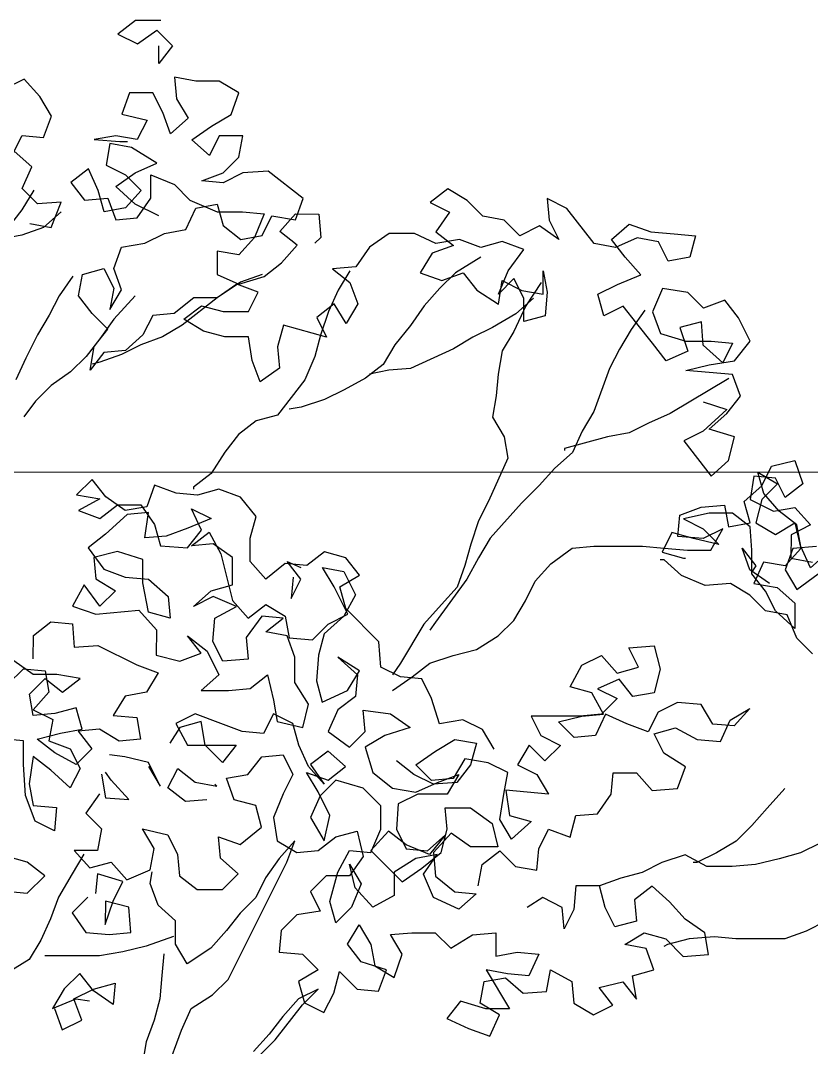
# Model space of a CAD drawing. Header units: millimetres. Extents: x 684983 to 685377, y 990360 to 990509.
# Drawn here: x 685138.639 to 685139.223, y 990431.613 to 990432.371 of the extents above; entities that cross this region are included whole.
import ezdxf

# ---------------------------------------------------------------- set-up
doc = ezdxf.new("R2010")
doc.units = ezdxf.units.MM
doc.layers.add('grid', color=8, linetype='Continuous', lineweight=9)
doc.layers.add('TEAK', color=7, linetype='Continuous')

# ---------------------------------------------------------------- blocks, each defined once
blk = doc.blocks.new('A$C25655A80')
at = {"color": 62}
for p, q in [((0.17688, 2.09548), (0.16822, 2.08876)), ((0.18937, 2.09547), (0.17688, 2.09548)), ((0.16822, 2.08876), (0.17783, 2.08394)), ((0.17783, 2.08394), (0.18744, 2.09066)), ((0.18744, 2.09066), (0.19513, 2.08296)), ((0.18839, 2.07432), (0.1884, 2.08297)), ((0.19513, 2.08296), (0.18839, 2.07432)), ((0.12205, 2.06669), (0.11244, 2.06189)), ((0.12974, 2.05803), (0.12205, 2.06669)), ((0.20665, 2.06565), (0.19608, 2.06758)), ((0.19608, 2.06758), (0.19703, 2.05701)), ((0.21818, 2.06564), (0.20665, 2.06565)), ((0.22779, 2.05986), (0.21818, 2.06564)), ((0.1355, 2.04841), (0.12974, 2.05803)), ((0.17396, 2.05991), (0.1701, 2.04934)), ((0.18549, 2.0599), (0.17396, 2.05991)), ((0.19029, 2.05028), (0.18549, 2.0599)), ((0.22394, 2.04929), (0.22779, 2.05986)), ((0.19703, 2.05701), (0.20279, 2.04739)), ((0.13164, 2.03784), (0.1355, 2.04841)), ((0.1701, 2.04934), (0.1826, 2.04644)), ((0.19413, 2.03971), (0.19029, 2.05028)), ((0.21432, 2.04353), (0.22394, 2.04929)), ((0.1826, 2.04644), (0.17778, 2.03684)), ((0.20279, 2.04739), (0.19413, 2.03971)), ((0.2047, 2.03681), (0.21432, 2.04353)), ((0.11625, 2.0292), (0.12107, 2.03881)), ((0.12107, 2.03881), (0.13164, 2.03784)), ((0.16721, 2.03877), (0.15663, 2.03686)), ((0.17778, 2.03684), (0.16721, 2.03877)), ((0.21816, 2.03872), (0.21334, 2.02911)), ((0.22969, 2.03871), (0.21816, 2.03872)), ((0.22776, 2.02814), (0.22969, 2.03871)), ((0.15663, 2.03686), (0.16913, 2.03588)), ((0.16432, 2.03493), (0.16239, 2.02435)), ((0.1749, 2.03299), (0.16432, 2.03493)), ((0.16913, 2.03588), (0.17298, 2.03588)), ((0.18739, 2.02529), (0.1749, 2.03299)), ((0.21334, 2.02911), (0.2047, 2.03681)), ((0.12586, 2.02343), (0.11722, 2.03112)), ((0.22006, 2.02046), (0.22776, 2.02814)), ((0.12104, 2.01286), (0.12586, 2.02343)), ((0.15374, 2.02244), (0.14508, 2.01572)), ((0.15853, 2.01186), (0.15374, 2.02244)), ((0.16239, 2.02435), (0.172, 2.01954)), ((0.17681, 2.02049), (0.18739, 2.02529)), ((0.16719, 2.01377), (0.17681, 2.02049)), ((0.172, 2.01954), (0.17968, 2.01184)), ((0.18449, 2.00799), (0.1845, 2.01953)), ((0.1845, 2.01953), (0.19603, 2.01471)), ((0.20949, 2.01662), (0.22006, 2.02046)), ((0.22968, 2.02045), (0.22006, 2.01565)), ((0.24218, 2.0214), (0.22968, 2.02045)), ((0.25947, 2.00792), (0.24218, 2.0214)), ((0.12873, 2.00516), (0.12104, 2.01286)), ((0.14508, 2.01572), (0.1518, 2.00706)), ((0.17679, 2.00511), (0.16719, 2.01377)), ((0.19603, 2.01471), (0.20371, 2.00701)), ((0.22006, 2.01565), (0.20949, 2.01662)), ((0.33061, 2.01266), (0.32195, 2.00594)), ((0.34022, 2.00689), (0.33061, 2.01266)), ((0.12681, 2.01189), (0.12103, 2.00228)), ((0.1518, 2.00706), (0.16334, 2.00801)), ((0.16141, 2.00128), (0.15853, 2.01186)), ((0.16334, 2.00801), (0.16717, 1.99743)), ((0.17968, 2.01184), (0.17198, 2.0032)), ((0.17775, 1.99838), (0.18449, 2.00799)), ((0.25561, 1.99735), (0.25947, 2.00792)), ((0.37963, 2.00781), (0.38058, 1.99724)), ((0.38924, 2.003), (0.37963, 2.00781)), ((0.12103, 2.00228), (0.1143, 1.99364)), ((0.14026, 2.00611), (0.12873, 2.00516)), ((0.13545, 1.99362), (0.14026, 2.00611)), ((0.17198, 2.0032), (0.16141, 2.00128)), ((0.18832, 1.99934), (0.17679, 2.00511)), ((0.20177, 1.99259), (0.20659, 2.00316)), ((0.20371, 2.00701), (0.21716, 2.00123)), ((0.20659, 2.00316), (0.21717, 2.00508)), ((0.21717, 2.00508), (0.22004, 1.9945)), ((0.32195, 2.00594), (0.33156, 2.00113)), ((0.3479, 1.99919), (0.34022, 2.00689)), ((0.40268, 1.98568), (0.38924, 2.003)), ((0.14026, 2.0013), (0.1316, 1.99362)), ((0.16717, 1.99743), (0.17775, 1.99838)), ((0.21716, 2.00123), (0.22966, 2.00122)), ((0.22966, 2.00122), (0.24023, 2.00025)), ((0.24023, 2.00025), (0.23542, 1.98872)), ((0.23926, 1.98968), (0.24408, 1.99928)), ((0.24408, 1.99928), (0.25561, 1.99735)), ((0.24792, 1.99159), (0.25561, 2.00024)), ((0.25561, 2.00024), (0.26715, 2.00022)), ((0.26715, 2.00022), (0.2681, 1.98869)), ((0.33156, 2.00113), (0.32482, 1.99152)), ((0.35847, 1.99726), (0.3479, 1.99919)), ((0.36615, 1.98956), (0.35847, 1.99726)), ((0.38058, 1.99724), (0.38538, 1.98762)), ((0.1316, 1.99362), (0.12102, 1.98978)), ((0.12487, 1.99555), (0.13545, 1.99362)), ((0.1912, 1.99068), (0.20177, 1.99259)), ((0.22004, 1.9945), (0.22869, 1.98776)), ((0.37577, 1.99436), (0.36615, 1.98956)), ((0.38538, 1.98762), (0.37577, 1.99436)), ((0.41133, 1.9876), (0.41999, 1.99528)), ((0.41999, 1.99528), (0.43056, 1.99142)), ((0.12102, 1.98978), (0.11045, 1.98787)), ((0.18158, 1.98588), (0.1912, 1.99068)), ((0.23542, 1.98872), (0.22772, 1.98007)), ((0.22869, 1.98776), (0.23926, 1.98968)), ((0.25656, 1.98485), (0.24792, 1.99159)), ((0.2681, 1.98869), (0.26521, 1.98581)), ((0.30175, 1.99058), (0.29213, 1.98386)), ((0.31425, 1.99057), (0.30175, 1.99058)), ((0.32482, 1.98575), (0.31425, 1.99057)), ((0.32482, 1.99152), (0.33347, 1.98478)), ((0.33635, 1.98766), (0.32482, 1.98575)), ((0.34692, 1.98381), (0.33635, 1.98766)), ((0.41806, 1.97894), (0.41133, 1.9876)), ((0.42383, 1.98855), (0.41325, 1.98375)), ((0.4344, 1.98661), (0.42383, 1.98855)), ((0.43056, 1.99142), (0.4421, 1.99045)), ((0.4421, 1.99045), (0.45267, 1.98948)), ((0.45267, 1.98948), (0.44978, 1.97891)), ((0.16619, 1.9734), (0.17004, 1.98397)), ((0.17004, 1.98397), (0.18158, 1.98588)), ((0.21715, 1.98201), (0.21714, 1.97047)), ((0.22772, 1.98007), (0.21715, 1.98201)), ((0.24886, 1.97621), (0.25656, 1.98485)), ((0.29213, 1.98386), (0.28539, 1.97425)), ((0.33347, 1.98478), (0.32289, 1.98095)), ((0.3575, 1.98668), (0.34692, 1.98381)), ((0.36807, 1.98283), (0.3575, 1.98668)), ((0.36037, 1.97226), (0.36807, 1.98283)), ((0.41325, 1.98375), (0.40268, 1.98568)), ((0.4392, 1.977), (0.4344, 1.98661)), ((0.32289, 1.98095), (0.31711, 1.97134)), ((0.34692, 1.979), (0.33441, 1.97132)), ((0.42574, 1.97028), (0.41806, 1.97894)), ((0.44978, 1.97891), (0.4392, 1.977)), ((0.15081, 1.97053), (0.16138, 1.97341)), ((0.16138, 1.97341), (0.16618, 1.96379)), ((0.17002, 1.96282), (0.16619, 1.9734)), ((0.24021, 1.96949), (0.24886, 1.97621)), ((0.28539, 1.97425), (0.27385, 1.9733)), ((0.27385, 1.9733), (0.2825, 1.96657)), ((0.28251, 1.97233), (0.27673, 1.96273)), ((0.35555, 1.96073), (0.36037, 1.97226)), ((0.37766, 1.96071), (0.37767, 1.97225)), ((0.37767, 1.97225), (0.37959, 1.96167)), ((0.146, 1.96957), (0.13926, 1.95997)), ((0.14887, 1.95996), (0.15081, 1.97053)), ((0.21714, 1.97047), (0.22771, 1.96565)), ((0.22771, 1.96565), (0.24021, 1.96949)), ((0.23925, 1.97045), (0.22867, 1.96661)), ((0.31711, 1.97134), (0.32768, 1.96749)), ((0.33441, 1.97132), (0.32672, 1.96364)), ((0.32768, 1.96749), (0.33826, 1.97132)), ((0.33826, 1.97132), (0.34498, 1.96266)), ((0.36325, 1.96841), (0.35555, 1.96073)), ((0.35555, 1.95592), (0.35748, 1.96746)), ((0.35748, 1.96746), (0.36709, 1.96264)), ((0.36805, 1.9588), (0.36325, 1.96841)), ((0.4142, 1.96548), (0.42574, 1.97028)), ((0.16618, 1.96379), (0.16425, 1.95322)), ((0.16425, 1.95322), (0.17002, 1.96282)), ((0.22867, 1.96661), (0.21712, 1.95893)), ((0.22674, 1.96566), (0.21712, 1.95893)), ((0.23731, 1.9618), (0.22674, 1.96566)), ((0.2325, 1.95219), (0.23731, 1.9618)), ((0.27673, 1.96273), (0.27191, 1.95216)), ((0.2825, 1.96657), (0.28634, 1.95599)), ((0.32672, 1.96364), (0.31902, 1.955)), ((0.34498, 1.96266), (0.35555, 1.95592)), ((0.36709, 1.96264), (0.37766, 1.96071)), ((0.37671, 1.96648), (0.36901, 1.95495)), ((0.37959, 1.96167), (0.37862, 1.95014)), ((0.40458, 1.96069), (0.4142, 1.96548)), ((0.43631, 1.96354), (0.43149, 1.95201)), ((0.4488, 1.96161), (0.43631, 1.96354)), ((0.45648, 1.95391), (0.4488, 1.96161)), ((0.13926, 1.95997), (0.13444, 1.95036)), ((0.15559, 1.9513), (0.14887, 1.95996)), ((0.17675, 1.95993), (0.16617, 1.94841)), ((0.20559, 1.95895), (0.19597, 1.95126)), ((0.21712, 1.95893), (0.19981, 1.94549)), ((0.21712, 1.95893), (0.20559, 1.95895)), ((0.37286, 1.95879), (0.3642, 1.95111)), ((0.36804, 1.94726), (0.36805, 1.9588)), ((0.40745, 1.95011), (0.40458, 1.96069)), ((0.46706, 1.95774), (0.45648, 1.95391)), ((0.47378, 1.94909), (0.46706, 1.95774)), ((0.20077, 1.94838), (0.20943, 1.9551)), ((0.20943, 1.9551), (0.22, 1.9522)), ((0.22, 1.9522), (0.2325, 1.95219)), ((0.2748, 1.956), (0.26614, 1.94928)), ((0.27191, 1.95216), (0.26806, 1.94062)), ((0.28056, 1.94638), (0.2748, 1.956)), ((0.28634, 1.95599), (0.28056, 1.94638)), ((0.31902, 1.955), (0.31228, 1.94539)), ((0.36901, 1.95495), (0.36323, 1.94246)), ((0.41707, 1.95491), (0.40745, 1.95011)), ((0.42379, 1.94625), (0.41707, 1.95491)), ((0.42764, 1.95297), (0.42091, 1.94337)), ((0.43149, 1.95201), (0.43532, 1.94143)), ((0.13444, 1.95036), (0.12867, 1.94075)), ((0.16328, 1.9436), (0.15559, 1.9513)), ((0.16617, 1.94841), (0.15943, 1.9388)), ((0.18539, 1.95031), (0.18058, 1.9407)), ((0.19597, 1.95126), (0.18539, 1.95031)), ((0.21038, 1.9426), (0.20077, 1.94838)), ((0.26614, 1.94928), (0.27094, 1.93966)), ((0.3642, 1.95111), (0.35266, 1.94439)), ((0.37862, 1.95014), (0.36804, 1.94726)), ((0.45552, 1.94718), (0.44494, 1.94431)), ((0.45647, 1.93564), (0.45552, 1.94718)), ((0.47954, 1.93755), (0.47378, 1.94909)), ((0.15654, 1.93496), (0.16328, 1.9436)), ((0.19981, 1.94549), (0.19019, 1.93973)), ((0.22095, 1.93971), (0.21038, 1.9426)), ((0.2498, 1.94545), (0.2469, 1.93487)), ((0.27094, 1.93966), (0.2498, 1.94545)), ((0.31228, 1.94539), (0.30458, 1.93578)), ((0.35266, 1.94439), (0.34304, 1.93959)), ((0.36323, 1.94246), (0.35745, 1.93285)), ((0.42091, 1.94337), (0.41513, 1.93376)), ((0.43147, 1.93663), (0.42379, 1.94625)), ((0.43532, 1.94143), (0.44782, 1.93757)), ((0.44494, 1.94431), (0.44877, 1.93277)), ((0.12867, 1.94075), (0.12289, 1.92922)), ((0.15943, 1.9388), (0.15269, 1.93015)), ((0.18058, 1.9407), (0.17192, 1.93302)), ((0.19019, 1.93973), (0.17961, 1.9359)), ((0.23249, 1.93969), (0.22095, 1.93971)), ((0.2344, 1.92816), (0.23249, 1.93969)), ((0.26806, 1.94062), (0.26516, 1.93005)), ((0.34304, 1.93959), (0.33342, 1.93383)), ((0.4382, 1.92797), (0.43147, 1.93663)), ((0.44782, 1.93757), (0.46031, 1.93756)), ((0.46031, 1.93756), (0.47089, 1.93659)), ((0.47089, 1.93659), (0.46607, 1.92698)), ((0.47184, 1.92794), (0.47954, 1.93755)), ((0.15461, 1.92342), (0.15654, 1.93496)), ((0.16134, 1.93207), (0.15461, 1.92342)), ((0.17192, 1.93302), (0.16134, 1.93207)), ((0.17961, 1.9359), (0.17, 1.9311)), ((0.2469, 1.93487), (0.24785, 1.9243)), ((0.30458, 1.93578), (0.29881, 1.92618)), ((0.33342, 1.93383), (0.31226, 1.92424)), ((0.35745, 1.93285), (0.35552, 1.92132)), ((0.41513, 1.93376), (0.41031, 1.92415)), ((0.44877, 1.93277), (0.4382, 1.92797)), ((0.46607, 1.92698), (0.45647, 1.93564)), ((0.12289, 1.92922), (0.11807, 1.91865)), ((0.15269, 1.93015), (0.14499, 1.92247)), ((0.15942, 1.92726), (0.15557, 1.92631)), ((0.17, 1.9311), (0.15942, 1.92726)), ((0.23824, 1.91758), (0.2344, 1.92816)), ((0.26516, 1.93005), (0.26035, 1.91852)), ((0.45934, 1.92603), (0.47184, 1.92794)), ((0.14499, 1.92247), (0.13537, 1.91575)), ((0.24785, 1.9243), (0.23824, 1.91758)), ((0.29881, 1.92618), (0.29015, 1.91945)), ((0.30169, 1.92329), (0.29207, 1.92138)), ((0.31226, 1.92424), (0.30169, 1.92329)), ((0.35552, 1.92132), (0.35455, 1.91074)), ((0.41031, 1.92415), (0.4026, 1.90301)), ((0.4478, 1.92316), (0.45934, 1.92603)), ((0.47087, 1.92121), (0.4478, 1.92316)), ((0.47471, 1.91063), (0.47087, 1.92121)), ((0.26035, 1.91852), (0.24687, 1.90123)), ((0.29015, 1.91945), (0.27957, 1.9137)), ((0.46895, 1.91929), (0.44009, 1.90201)), ((0.13537, 1.91575), (0.12768, 1.90807)), ((0.27957, 1.9137), (0.26995, 1.9089)), ((0.12768, 1.90807), (0.1219, 1.90038)), ((0.26995, 1.9089), (0.25841, 1.90506)), ((0.35455, 1.91074), (0.35261, 1.90017)), ((0.45644, 1.90777), (0.46797, 1.90391)), ((0.46797, 1.90199), (0.47471, 1.91063)), ((0.24687, 1.90123), (0.2363, 1.89836)), ((0.25841, 1.90506), (0.25264, 1.90411)), ((0.4026, 1.90301), (0.39683, 1.8934)), ((0.44009, 1.90201), (0.42952, 1.89722)), ((0.46797, 1.90391), (0.45643, 1.89335)), ((0.45931, 1.89431), (0.46797, 1.90199)), ((0.2363, 1.89836), (0.22764, 1.89163)), ((0.35261, 1.90017), (0.35837, 1.89055)), ((0.42952, 1.89722), (0.4199, 1.89242)), ((0.22764, 1.89163), (0.2209, 1.88299)), ((0.39683, 1.8934), (0.39201, 1.88283)), ((0.4199, 1.89242), (0.40932, 1.89051)), ((0.45643, 1.89335), (0.44681, 1.88855)), ((0.47181, 1.89045), (0.45931, 1.89431)), ((0.35837, 1.89055), (0.36029, 1.87998)), ((0.40932, 1.89051), (0.38817, 1.88476)), ((0.44681, 1.88855), (0.46025, 1.87123)), ((0.46891, 1.87892), (0.47181, 1.89045)), ((0.2209, 1.88299), (0.21416, 1.87242)), ((0.39201, 1.88283), (0.38335, 1.87515)), ((0.38817, 1.88476), (0.38817, 1.8838)), ((0.36029, 1.87998), (0.35065, 1.85884)), ((0.46025, 1.87123), (0.46891, 1.87892)), ((0.48524, 1.8664), (0.49006, 1.87601)), ((0.49006, 1.87601), (0.5016, 1.87889)), ((0.5016, 1.87889), (0.50543, 1.86735)), ((0.21416, 1.87242), (0.2055, 1.8657)), ((0.38335, 1.87515), (0.37565, 1.8665)), ((0.4814, 1.87121), (0.47947, 1.85968)), ((0.49198, 1.87024), (0.4814, 1.87121)), ((0.48333, 1.87314), (0.49293, 1.86736)), ((0.4862, 1.86256), (0.48333, 1.87314)), ((0.15552, 1.86959), (0.14782, 1.86191)), ((0.16224, 1.86093), (0.15552, 1.86959)), ((0.18628, 1.86668), (0.18242, 1.85611)), ((0.19685, 1.86282), (0.18628, 1.86668)), ((0.2055, 1.8657), (0.2055, 1.86474)), ((0.37565, 1.8665), (0.367, 1.85786)), ((0.47658, 1.85872), (0.48524, 1.8664)), ((0.49293, 1.86736), (0.48524, 1.85968)), ((0.49677, 1.86063), (0.49198, 1.87024)), ((0.50543, 1.86735), (0.49677, 1.86063)), ((0.14782, 1.86191), (0.15936, 1.85997)), ((0.17185, 1.85419), (0.16224, 1.86093)), ((0.20742, 1.86185), (0.19685, 1.86282)), ((0.218, 1.86473), (0.20742, 1.86185)), ((0.22857, 1.86087), (0.218, 1.86473)), ((0.23625, 1.85125), (0.22857, 1.86087)), ((0.49388, 1.8539), (0.4862, 1.86256)), ((0.15936, 1.85997), (0.14878, 1.85422)), ((0.15935, 1.85036), (0.16801, 1.85708)), ((0.16801, 1.85708), (0.17954, 1.85707)), ((0.18242, 1.85611), (0.17185, 1.85419)), ((0.17954, 1.85707), (0.18626, 1.84745)), ((0.35065, 1.85884), (0.34584, 1.84923)), ((0.367, 1.85786), (0.3516, 1.84057)), ((0.44486, 1.85202), (0.45543, 1.85586)), ((0.45543, 1.85586), (0.46697, 1.85681)), ((0.46697, 1.85681), (0.46888, 1.84623)), ((0.47946, 1.84814), (0.47658, 1.85872)), ((0.47947, 1.85968), (0.491, 1.8539)), ((0.48524, 1.85968), (0.48234, 1.84814)), ((0.491, 1.8539), (0.50158, 1.85582)), ((0.50158, 1.85582), (0.50926, 1.84716)), ((0.14878, 1.85422), (0.15935, 1.85036)), ((0.17281, 1.85227), (0.16222, 1.84267)), ((0.18338, 1.85322), (0.17281, 1.85227)), ((0.18145, 1.84073), (0.18338, 1.85322)), ((0.20453, 1.85513), (0.21414, 1.85031)), ((0.20933, 1.84455), (0.20453, 1.85513)), ((0.23336, 1.84068), (0.23625, 1.85125)), ((0.44388, 1.84145), (0.44486, 1.85202)), ((0.45928, 1.85297), (0.44678, 1.8501)), ((0.47081, 1.85296), (0.45928, 1.85297)), ((0.47946, 1.84622), (0.47081, 1.85296)), ((0.50253, 1.84716), (0.49388, 1.8539)), ((0.18626, 1.84745), (0.18914, 1.83688)), ((0.2026, 1.84551), (0.19202, 1.84168)), ((0.21414, 1.85031), (0.2026, 1.84551)), ((0.34584, 1.84923), (0.34198, 1.8377)), ((0.44678, 1.8501), (0.45638, 1.84528)), ((0.46888, 1.84623), (0.47946, 1.84814)), ((0.48041, 1.83469), (0.47946, 1.84622)), ((0.48234, 1.84814), (0.49195, 1.84237)), ((0.49195, 1.84237), (0.50157, 1.84812)), ((0.50926, 1.84716), (0.49964, 1.84236)), ((0.50157, 1.84812), (0.50444, 1.83563)), ((0.50444, 1.83659), (0.50253, 1.84716)), ((0.16222, 1.84267), (0.15357, 1.83595)), ((0.19202, 1.84168), (0.18145, 1.84073)), ((0.20259, 1.8359), (0.20933, 1.84455)), ((0.20452, 1.83686), (0.21317, 1.84358)), ((0.21317, 1.84358), (0.21893, 1.833)), ((0.23335, 1.82914), (0.23336, 1.84068)), ((0.3516, 1.84057), (0.34582, 1.83096)), ((0.441, 1.84337), (0.43619, 1.83376)), ((0.45157, 1.84048), (0.441, 1.84337)), ((0.45638, 1.84048), (0.44388, 1.84145)), ((0.46407, 1.83758), (0.45157, 1.84048)), ((0.45638, 1.84528), (0.46407, 1.83758)), ((0.466, 1.84527), (0.45638, 1.84048)), ((0.46022, 1.8347), (0.466, 1.84527)), ((0.49964, 1.84236), (0.49963, 1.83082)), ((0.15357, 1.83595), (0.16125, 1.82536)), ((0.18914, 1.83688), (0.20259, 1.8359)), ((0.21509, 1.83781), (0.20452, 1.83686)), ((0.2247, 1.83107), (0.21509, 1.83781)), ((0.34198, 1.8377), (0.33909, 1.82712)), ((0.38139, 1.82805), (0.39197, 1.83573)), ((0.39197, 1.83573), (0.40254, 1.83668)), ((0.40254, 1.83668), (0.42658, 1.83666)), ((0.42658, 1.83666), (0.43715, 1.83569)), ((0.43715, 1.83569), (0.44868, 1.83471)), ((0.4756, 1.83565), (0.48232, 1.82699)), ((0.47944, 1.82507), (0.4756, 1.83565)), ((0.50444, 1.83563), (0.49674, 1.82698)), ((0.5006, 1.83563), (0.49674, 1.82506)), ((0.51213, 1.83658), (0.5006, 1.83563)), ((0.50924, 1.82601), (0.50444, 1.83659)), ((0.16798, 1.83401), (0.15645, 1.83114)), ((0.15645, 1.83114), (0.1574, 1.82056)), ((0.18048, 1.83015), (0.16798, 1.83401)), ((0.18047, 1.81862), (0.18048, 1.83015)), ((0.21893, 1.833), (0.22468, 1.80993)), ((0.22469, 1.81762), (0.2247, 1.83107)), ((0.26988, 1.83392), (0.26122, 1.8272)), ((0.28045, 1.83102), (0.26988, 1.83392)), ((0.28717, 1.82237), (0.28045, 1.83102)), ((0.34582, 1.83096), (0.34004, 1.82039)), ((0.43619, 1.83376), (0.44676, 1.83087)), ((0.44676, 1.83087), (0.44772, 1.83087)), ((0.44868, 1.83471), (0.46022, 1.8347)), ((0.4804, 1.82315), (0.48041, 1.83469)), ((0.49963, 1.83082), (0.5102, 1.82889)), ((0.5179, 1.83369), (0.50924, 1.82601)), ((0.16125, 1.82536), (0.17182, 1.82151)), ((0.24103, 1.82049), (0.23335, 1.82914)), ((0.25065, 1.82817), (0.24103, 1.82049)), ((0.26122, 1.8272), (0.25065, 1.82817)), ((0.25161, 1.82913), (0.25834, 1.82624)), ((0.25833, 1.82047), (0.25161, 1.82913)), ((0.26891, 1.82623), (0.27949, 1.8243)), ((0.27467, 1.81661), (0.26891, 1.82623)), ((0.33909, 1.82712), (0.33523, 1.81655)), ((0.37369, 1.8194), (0.38139, 1.82805)), ((0.43714, 1.82992), (0.43522, 1.82992)), ((0.44579, 1.82222), (0.43714, 1.82992)), ((0.48232, 1.82699), (0.4804, 1.82411)), ((0.48617, 1.82891), (0.48135, 1.81834)), ((0.49674, 1.82698), (0.48617, 1.82891)), ((0.1574, 1.82056), (0.16701, 1.81479)), ((0.17182, 1.82151), (0.18335, 1.82054)), ((0.18335, 1.82054), (0.19296, 1.81188)), ((0.25449, 1.82143), (0.25352, 1.81086)), ((0.25352, 1.81086), (0.25833, 1.82047)), ((0.27756, 1.81661), (0.28717, 1.82237)), ((0.27949, 1.8243), (0.28524, 1.81275)), ((0.34004, 1.82039), (0.32464, 1.79926)), ((0.45732, 1.8174), (0.44579, 1.82222)), ((0.48904, 1.81834), (0.47944, 1.82507)), ((0.48712, 1.81449), (0.4804, 1.82315)), ((0.49674, 1.82506), (0.5025, 1.81544)), ((0.5025, 1.81544), (0.51308, 1.82312)), ((0.15163, 1.81768), (0.14585, 1.80711)), ((0.15931, 1.8071), (0.15163, 1.81768)), ((0.18334, 1.8042), (0.18047, 1.81862)), ((0.21411, 1.81474), (0.22469, 1.81762)), ((0.28139, 1.80315), (0.27467, 1.81661)), ((0.28043, 1.80603), (0.27756, 1.81661)), ((0.33523, 1.81655), (0.32754, 1.80791)), ((0.36887, 1.80979), (0.37369, 1.8194)), ((0.46982, 1.81835), (0.45732, 1.8174)), ((0.47943, 1.81258), (0.46982, 1.81835)), ((0.48135, 1.81834), (0.49289, 1.81641)), ((0.49289, 1.81641), (0.50153, 1.80871)), ((0.16701, 1.81479), (0.15931, 1.8071)), ((0.19296, 1.81188), (0.19391, 1.8013)), ((0.20545, 1.80706), (0.21411, 1.81474)), ((0.21507, 1.81186), (0.20545, 1.80706)), ((0.2266, 1.80704), (0.21507, 1.81186)), ((0.22468, 1.80993), (0.23236, 1.80127)), ((0.28524, 1.81275), (0.27947, 1.80219)), ((0.48711, 1.80488), (0.47943, 1.81258)), ((0.49192, 1.80487), (0.48712, 1.81449)), ((0.14585, 1.80711), (0.15738, 1.80326)), ((0.15738, 1.80326), (0.17853, 1.80516)), ((0.17853, 1.80516), (0.18717, 1.79554)), ((0.21602, 1.80128), (0.2266, 1.80704)), ((0.23236, 1.80127), (0.24102, 1.80799)), ((0.24102, 1.80799), (0.25063, 1.80221)), ((0.29676, 1.78967), (0.28043, 1.80603)), ((0.32754, 1.80791), (0.31888, 1.7983)), ((0.3631, 1.80019), (0.36887, 1.80979)), ((0.49768, 1.80295), (0.48711, 1.80488)), ((0.50152, 1.79621), (0.49192, 1.80487)), ((0.50153, 1.80871), (0.50152, 1.79621)), ((0.19391, 1.8013), (0.18334, 1.8042)), ((0.21505, 1.78975), (0.21602, 1.80128)), ((0.23909, 1.80222), (0.23139, 1.79166)), ((0.24966, 1.80125), (0.23909, 1.80222)), ((0.24101, 1.79453), (0.24966, 1.80125)), ((0.25063, 1.80221), (0.25254, 1.79164)), ((0.27947, 1.80219), (0.26984, 1.79354)), ((0.27177, 1.79835), (0.28139, 1.80315)), ((0.3554, 1.7925), (0.3631, 1.80019)), ((0.50248, 1.79141), (0.49768, 1.80295)), ((0.12661, 1.79271), (0.13527, 1.79943)), ((0.13527, 1.79943), (0.14584, 1.79846)), ((0.14584, 1.79846), (0.14679, 1.78693)), ((0.18717, 1.79554), (0.18716, 1.78304)), ((0.26407, 1.79066), (0.27177, 1.79835)), ((0.31888, 1.7983), (0.30732, 1.77909)), ((0.32464, 1.79926), (0.32176, 1.79542)), ((0.1266, 1.78118), (0.12661, 1.79271)), ((0.20255, 1.79264), (0.21216, 1.78494)), ((0.20927, 1.78398), (0.20255, 1.79264)), ((0.21985, 1.78013), (0.21505, 1.78975)), ((0.23139, 1.79166), (0.23234, 1.78108)), ((0.25158, 1.7926), (0.24101, 1.79453)), ((0.25541, 1.78202), (0.25158, 1.7926)), ((0.25254, 1.79164), (0.26407, 1.79066)), ((0.26984, 1.79354), (0.26695, 1.78297)), ((0.34482, 1.78578), (0.3554, 1.7925)), ((0.51016, 1.78371), (0.50248, 1.79141)), ((0.14679, 1.78693), (0.15833, 1.78788)), ((0.15833, 1.78788), (0.17755, 1.77825)), ((0.21216, 1.78494), (0.21792, 1.7734)), ((0.29771, 1.77717), (0.29676, 1.78967)), ((0.33328, 1.78291), (0.34482, 1.78578)), ((0.4198, 1.78668), (0.4323, 1.78763)), ((0.4246, 1.77706), (0.4198, 1.78668)), ((0.4323, 1.78763), (0.43517, 1.77609)), ((0.12659, 1.77349), (0.11699, 1.78022)), ((0.18716, 1.78304), (0.1987, 1.78015)), ((0.1987, 1.78015), (0.20927, 1.78398)), ((0.23234, 1.78108), (0.21985, 1.78013)), ((0.2554, 1.76952), (0.25541, 1.78202)), ((0.26695, 1.78297), (0.26598, 1.77047)), ((0.27656, 1.782), (0.28617, 1.77334)), ((0.28713, 1.77526), (0.27656, 1.782)), ((0.32174, 1.77908), (0.33328, 1.78291)), ((0.39672, 1.77805), (0.40634, 1.78284)), ((0.40634, 1.78284), (0.41402, 1.77418)), ((0.11409, 1.76869), (0.12179, 1.77637)), ((0.12179, 1.77637), (0.13236, 1.7754)), ((0.13236, 1.7754), (0.13428, 1.76483)), ((0.17755, 1.77825), (0.18812, 1.77439)), ((0.28136, 1.76565), (0.28713, 1.77526)), ((0.30732, 1.77236), (0.29771, 1.77717)), ((0.30732, 1.77909), (0.30347, 1.77332)), ((0.31308, 1.77235), (0.32174, 1.77908)), ((0.39095, 1.76748), (0.39672, 1.77805)), ((0.41402, 1.77418), (0.4246, 1.77706)), ((0.43517, 1.77609), (0.43228, 1.76455)), ((0.12466, 1.76388), (0.13236, 1.77156)), ((0.13813, 1.77348), (0.12659, 1.77349)), ((0.13236, 1.77156), (0.141, 1.76482)), ((0.14966, 1.77154), (0.13813, 1.77348)), ((0.141, 1.76482), (0.14966, 1.77154)), ((0.18812, 1.77439), (0.18234, 1.76478)), ((0.21792, 1.7734), (0.20926, 1.76572)), ((0.23329, 1.76666), (0.24195, 1.77338)), ((0.24195, 1.77338), (0.24482, 1.76088)), ((0.26212, 1.75894), (0.2554, 1.76952)), ((0.26598, 1.77047), (0.26885, 1.7599)), ((0.28617, 1.77334), (0.2852, 1.76277)), ((0.30347, 1.76563), (0.31308, 1.77235)), ((0.31789, 1.77139), (0.30732, 1.77236)), ((0.32269, 1.76177), (0.31789, 1.77139)), ((0.41498, 1.7713), (0.4044, 1.7665)), ((0.4217, 1.76264), (0.41498, 1.7713)), ((0.13428, 1.76483), (0.12658, 1.75618)), ((0.18234, 1.76478), (0.17176, 1.76287)), ((0.20926, 1.76572), (0.22272, 1.76571)), ((0.22272, 1.76571), (0.23329, 1.76666)), ((0.26885, 1.7599), (0.28136, 1.76565)), ((0.40152, 1.76458), (0.39095, 1.76748)), ((0.40727, 1.754), (0.40152, 1.76458)), ((0.4044, 1.7665), (0.41401, 1.76169)), ((0.43228, 1.76455), (0.4217, 1.76264)), ((0.12657, 1.7533), (0.12466, 1.76388)), ((0.17176, 1.76287), (0.16599, 1.75326)), ((0.24482, 1.76088), (0.24673, 1.75031)), ((0.2852, 1.76277), (0.27654, 1.75605)), ((0.32652, 1.74927), (0.32269, 1.76177)), ((0.41401, 1.76169), (0.40631, 1.754)), ((0.44381, 1.75974), (0.43419, 1.75494)), ((0.45534, 1.75877), (0.44381, 1.75974)), ((0.12658, 1.75618), (0.13619, 1.75137)), ((0.14773, 1.75712), (0.13715, 1.75425)), ((0.1506, 1.74655), (0.14773, 1.75712)), ((0.25923, 1.74741), (0.26212, 1.75894)), ((0.27654, 1.75605), (0.27172, 1.74548)), ((0.28904, 1.75603), (0.30249, 1.7541)), ((0.28999, 1.74546), (0.28904, 1.75603)), ((0.43419, 1.75494), (0.42938, 1.74533)), ((0.4611, 1.74915), (0.45534, 1.75877)), ((0.46976, 1.75106), (0.47938, 1.75682)), ((0.47938, 1.75682), (0.47168, 1.74818)), ((0.13715, 1.75425), (0.12657, 1.7533)), ((0.13619, 1.75137), (0.13425, 1.7408)), ((0.16599, 1.75326), (0.17752, 1.75229)), ((0.17752, 1.75229), (0.17944, 1.74172)), ((0.20636, 1.75419), (0.19675, 1.74939)), ((0.19675, 1.74939), (0.2025, 1.73881)), ((0.20924, 1.75034), (0.19867, 1.74747)), ((0.21886, 1.74937), (0.20636, 1.75419)), ((0.21116, 1.7388), (0.20924, 1.75034)), ((0.22943, 1.74551), (0.21886, 1.74937)), ((0.24482, 1.75415), (0.24, 1.74454)), ((0.25442, 1.74934), (0.24482, 1.75415)), ((0.24673, 1.75031), (0.25923, 1.74741)), ((0.2573, 1.73876), (0.25442, 1.74934)), ((0.30249, 1.7541), (0.3121, 1.74736)), ((0.33806, 1.75118), (0.32652, 1.74927)), ((0.34767, 1.74637), (0.33806, 1.75118)), ((0.37171, 1.75307), (0.3765, 1.74346)), ((0.39574, 1.75305), (0.37171, 1.75307)), ((0.38516, 1.75018), (0.3967, 1.75305)), ((0.39284, 1.74248), (0.38516, 1.75018)), ((0.40631, 1.754), (0.39574, 1.75305)), ((0.3967, 1.75305), (0.40727, 1.754)), ((0.40824, 1.754), (0.40342, 1.74343)), ((0.41881, 1.74919), (0.40824, 1.754)), ((0.46494, 1.74049), (0.46976, 1.75106)), ((0.12849, 1.74176), (0.14002, 1.74463)), ((0.14002, 1.74463), (0.1506, 1.74655)), ((0.15925, 1.74654), (0.14868, 1.74559)), ((0.14868, 1.74559), (0.1554, 1.73693)), ((0.16886, 1.74076), (0.15925, 1.74654)), ((0.19867, 1.74747), (0.19385, 1.73978)), ((0.24, 1.74454), (0.22943, 1.74551)), ((0.27172, 1.74548), (0.28229, 1.73778)), ((0.28229, 1.73778), (0.28999, 1.74546)), ((0.3121, 1.74736), (0.2996, 1.74353)), ((0.35343, 1.73675), (0.34767, 1.74637)), ((0.42938, 1.74533), (0.41881, 1.74919)), ((0.43226, 1.74437), (0.44284, 1.74724)), ((0.43706, 1.73475), (0.43226, 1.74437)), ((0.44284, 1.74724), (0.45341, 1.74146)), ((0.47168, 1.74818), (0.4611, 1.74915)), ((0.12176, 1.74081), (0.11118, 1.74178)), ((0.12175, 1.72927), (0.12176, 1.74081)), ((0.13713, 1.73502), (0.12849, 1.74176)), ((0.13425, 1.7408), (0.14482, 1.73694)), ((0.17944, 1.74172), (0.16886, 1.74076)), ((0.2996, 1.74353), (0.28998, 1.73777)), ((0.32459, 1.73581), (0.3342, 1.74157)), ((0.3342, 1.74157), (0.34478, 1.73964)), ((0.34478, 1.73964), (0.34188, 1.72907)), ((0.3765, 1.74346), (0.38611, 1.73864)), ((0.40342, 1.74343), (0.39284, 1.74248)), ((0.45341, 1.74146), (0.46494, 1.74049)), ((0.1477, 1.72925), (0.13713, 1.73502)), ((0.14482, 1.73694), (0.14962, 1.72732)), ((0.1554, 1.73693), (0.1477, 1.72925)), ((0.2025, 1.73881), (0.22654, 1.73879)), ((0.2198, 1.73014), (0.21116, 1.7388)), ((0.22654, 1.73879), (0.2198, 1.73014)), ((0.26209, 1.72818), (0.2573, 1.73876)), ((0.27171, 1.73586), (0.26306, 1.72914)), ((0.28036, 1.72816), (0.27171, 1.73586)), ((0.28998, 1.73777), (0.29382, 1.72527)), ((0.31497, 1.72909), (0.32459, 1.73581)), ((0.37073, 1.73866), (0.36495, 1.72905)), ((0.37841, 1.73096), (0.37073, 1.73866)), ((0.38611, 1.73864), (0.37841, 1.73096)), ((0.44763, 1.72801), (0.43706, 1.73475)), ((0.12269, 1.71389), (0.12175, 1.72927)), ((0.12656, 1.73311), (0.12462, 1.71966)), ((0.1352, 1.72637), (0.12656, 1.73311)), ((0.17174, 1.73307), (0.16405, 1.73404)), ((0.18327, 1.73018), (0.17174, 1.73307)), ((0.18903, 1.71863), (0.18327, 1.73018)), ((0.23229, 1.72436), (0.23903, 1.73301)), ((0.23903, 1.73301), (0.2496, 1.73396)), ((0.2496, 1.73396), (0.2544, 1.72434)), ((0.26306, 1.72914), (0.26978, 1.71952)), ((0.314, 1.72429), (0.30536, 1.73103)), ((0.32265, 1.7214), (0.31497, 1.72909)), ((0.339, 1.73196), (0.33323, 1.72235)), ((0.34188, 1.72907), (0.33515, 1.72042)), ((0.35054, 1.73002), (0.339, 1.73196)), ((0.36014, 1.72521), (0.35054, 1.73002)), ((0.36495, 1.72905), (0.37456, 1.72423)), ((0.14481, 1.71771), (0.1352, 1.72637)), ((0.14962, 1.72732), (0.14481, 1.71771)), ((0.16019, 1.72443), (0.16211, 1.71289)), ((0.165, 1.72154), (0.16212, 1.72539)), ((0.18327, 1.72825), (0.18903, 1.71863)), ((0.19287, 1.71767), (0.19769, 1.72728)), ((0.19769, 1.72728), (0.20633, 1.72054)), ((0.22171, 1.72245), (0.23229, 1.72436)), ((0.2544, 1.72434), (0.24959, 1.71473)), ((0.26113, 1.7253), (0.2717, 1.72144)), ((0.26689, 1.71568), (0.26113, 1.7253)), ((0.26978, 1.71952), (0.26209, 1.72818)), ((0.2717, 1.72144), (0.28036, 1.72816)), ((0.29382, 1.72527), (0.30342, 1.71757)), ((0.32361, 1.71947), (0.314, 1.72429)), ((0.32553, 1.72043), (0.33611, 1.72427)), ((0.33611, 1.72427), (0.33033, 1.71466)), ((0.35821, 1.71463), (0.36014, 1.72521)), ((0.37456, 1.72423), (0.38032, 1.71461)), ((0.41108, 1.71459), (0.41206, 1.72516)), ((0.41206, 1.72516), (0.42359, 1.72515)), ((0.42359, 1.72515), (0.43127, 1.71649)), ((0.44377, 1.71744), (0.44763, 1.72801)), ((0.12462, 1.71966), (0.12653, 1.70908)), ((0.17364, 1.71192), (0.165, 1.72154)), ((0.20633, 1.72054), (0.2169, 1.71861)), ((0.2169, 1.71861), (0.21594, 1.71957)), ((0.22555, 1.71187), (0.22171, 1.72245)), ((0.27555, 1.72144), (0.26785, 1.71376)), ((0.289, 1.71758), (0.27555, 1.72144)), ((0.31495, 1.71564), (0.32553, 1.72043)), ((0.33323, 1.72235), (0.32265, 1.7214)), ((0.33515, 1.72042), (0.32361, 1.71947)), ((0.12749, 1.70139), (0.12269, 1.71389)), ((0.15922, 1.71482), (0.15249, 1.70521)), ((0.20152, 1.71093), (0.19287, 1.71767)), ((0.24959, 1.71473), (0.24477, 1.7032)), ((0.27265, 1.70414), (0.26689, 1.71568)), ((0.29765, 1.70892), (0.289, 1.71758)), ((0.30342, 1.71757), (0.31495, 1.71564)), ((0.31592, 1.71467), (0.3063, 1.70988)), ((0.33033, 1.71466), (0.31592, 1.71467)), ((0.35628, 1.70214), (0.35821, 1.71463)), ((0.35918, 1.71656), (0.36109, 1.70406)), ((0.38032, 1.71461), (0.35918, 1.71656)), ((0.40435, 1.70498), (0.41108, 1.71459)), ((0.43127, 1.71649), (0.44377, 1.71744)), ((0.49664, 1.71739), (0.48798, 1.70779)), ((0.12653, 1.70908), (0.13807, 1.70811)), ((0.16211, 1.71289), (0.17364, 1.71192)), ((0.21209, 1.71188), (0.20152, 1.71093)), ((0.23612, 1.70898), (0.22555, 1.71187)), ((0.239, 1.6984), (0.23612, 1.70898)), ((0.26785, 1.71376), (0.26303, 1.70319)), ((0.29763, 1.69739), (0.29765, 1.70892)), ((0.3063, 1.70988), (0.30533, 1.69738)), ((0.13807, 1.70811), (0.1371, 1.69657)), ((0.15249, 1.70521), (0.16017, 1.69751)), ((0.26975, 1.69164), (0.27265, 1.70414)), ((0.32937, 1.70793), (0.34186, 1.70792)), ((0.33032, 1.69736), (0.32937, 1.70793)), ((0.34186, 1.70792), (0.35243, 1.70022)), ((0.36109, 1.70406), (0.37166, 1.70116)), ((0.39088, 1.69346), (0.39377, 1.70403)), ((0.39377, 1.70403), (0.40435, 1.70498)), ((0.48798, 1.70779), (0.48028, 1.69914)), ((0.1371, 1.69657), (0.12749, 1.70139)), ((0.24477, 1.7032), (0.24668, 1.69167)), ((0.26303, 1.70319), (0.26975, 1.69164)), ((0.35243, 1.70022), (0.3553, 1.68868)), ((0.36204, 1.69252), (0.35628, 1.70214)), ((0.37166, 1.70116), (0.36204, 1.69252)), ((0.48028, 1.69914), (0.47259, 1.69146)), ((0.16017, 1.69751), (0.15824, 1.68694)), ((0.18036, 1.69749), (0.19285, 1.6946)), ((0.18611, 1.68788), (0.18036, 1.69749)), ((0.19285, 1.6946), (0.19765, 1.68498)), ((0.22841, 1.68976), (0.239, 1.6984)), ((0.27552, 1.69356), (0.2861, 1.69644)), ((0.2861, 1.69644), (0.28897, 1.68394)), ((0.29282, 1.68586), (0.29763, 1.69739)), ((0.30148, 1.69642), (0.29282, 1.68682)), ((0.31012, 1.68969), (0.30148, 1.69642)), ((0.30533, 1.69738), (0.31012, 1.68776)), ((0.3207, 1.68679), (0.32936, 1.69447)), ((0.32936, 1.69447), (0.32166, 1.68487)), ((0.33224, 1.69543), (0.32358, 1.68583)), ((0.32742, 1.68582), (0.33032, 1.69736)), ((0.34185, 1.68869), (0.33224, 1.69543)), ((0.37549, 1.6877), (0.38031, 1.69731)), ((0.38031, 1.69731), (0.39088, 1.69346)), ((0.21879, 1.68304), (0.21784, 1.69361)), ((0.21784, 1.69361), (0.22841, 1.68976)), ((0.24668, 1.69167), (0.25629, 1.68589)), ((0.25533, 1.69166), (0.24763, 1.68301)), ((0.25148, 1.68109), (0.25533, 1.69166)), ((0.26686, 1.68684), (0.27552, 1.69356)), ((0.32166, 1.68487), (0.31012, 1.68969)), ((0.3553, 1.68868), (0.34185, 1.68869)), ((0.47259, 1.69146), (0.46297, 1.6857)), ((0.51392, 1.69046), (0.5043, 1.68566)), ((0.12362, 1.6812), (0.11305, 1.6841)), ((0.15151, 1.68502), (0.14573, 1.67542)), ((0.1467, 1.68695), (0.15438, 1.67829)), ((0.15824, 1.68694), (0.1467, 1.68695)), ((0.18418, 1.6773), (0.18611, 1.68788)), ((0.19765, 1.68498), (0.1986, 1.67441)), ((0.25629, 1.68589), (0.26686, 1.68684)), ((0.27647, 1.67626), (0.28224, 1.68683)), ((0.28897, 1.68394), (0.28223, 1.67433)), ((0.28224, 1.68683), (0.29282, 1.68586)), ((0.29282, 1.68682), (0.30819, 1.67142)), ((0.31012, 1.68776), (0.3207, 1.68679)), ((0.3255, 1.68486), (0.31492, 1.68295)), ((0.3178, 1.67814), (0.32742, 1.68582)), ((0.31876, 1.67526), (0.3255, 1.68486)), ((0.32358, 1.68583), (0.32453, 1.67429)), ((0.34761, 1.68004), (0.35626, 1.68676)), ((0.35626, 1.68676), (0.36395, 1.67906)), ((0.37452, 1.67713), (0.37549, 1.6877)), ((0.44759, 1.68475), (0.43605, 1.68092)), ((0.45816, 1.67898), (0.44759, 1.68475)), ((0.46297, 1.6857), (0.45335, 1.6809)), ((0.5043, 1.68566), (0.49373, 1.68279)), ((0.13227, 1.67447), (0.12362, 1.6812)), ((0.15438, 1.67829), (0.16496, 1.68117)), ((0.16496, 1.68117), (0.17264, 1.67251)), ((0.22744, 1.67534), (0.21879, 1.68304)), ((0.22259, 1.62344), (0.25148, 1.68109)), ((0.24763, 1.68301), (0.2409, 1.67341)), ((0.28224, 1.6801), (0.288, 1.67048)), ((0.28511, 1.66856), (0.28224, 1.6801)), ((0.31492, 1.68295), (0.30434, 1.67623)), ((0.34567, 1.66947), (0.34761, 1.68004)), ((0.36395, 1.67906), (0.37452, 1.67713)), ((0.43605, 1.68092), (0.42643, 1.67612)), ((0.45335, 1.6809), (0.45143, 1.6809)), ((0.47065, 1.67896), (0.45816, 1.67898)), ((0.48219, 1.67991), (0.47065, 1.67896)), ((0.49373, 1.68279), (0.48219, 1.67991)), ((0.12361, 1.66582), (0.13227, 1.67447)), ((0.14573, 1.67542), (0.13899, 1.66389)), ((0.15823, 1.6754), (0.15726, 1.66579)), ((0.17072, 1.67155), (0.15823, 1.6754)), ((0.17264, 1.67251), (0.18418, 1.6773)), ((0.18418, 1.67057), (0.18514, 1.67634)), ((0.1986, 1.67441), (0.20725, 1.66767)), ((0.21974, 1.66766), (0.22744, 1.67534)), ((0.2707, 1.67434), (0.263, 1.66666)), ((0.28223, 1.67433), (0.2707, 1.67434)), ((0.27261, 1.66184), (0.27647, 1.67626)), ((0.30434, 1.67623), (0.30433, 1.6647)), ((0.30819, 1.67142), (0.3178, 1.67814)), ((0.32356, 1.66372), (0.31876, 1.67526)), ((0.32453, 1.67429), (0.33414, 1.66659)), ((0.42643, 1.67612), (0.41585, 1.67325)), ((0.1659, 1.66194), (0.17072, 1.67155)), ((0.18801, 1.66), (0.18418, 1.67057)), ((0.2409, 1.67341), (0.23608, 1.6638)), ((0.288, 1.67048), (0.28318, 1.65895)), ((0.29375, 1.65894), (0.28511, 1.66856)), ((0.39374, 1.66942), (0.39277, 1.65789)), ((0.40527, 1.66941), (0.39374, 1.66942)), ((0.40527, 1.66941), (0.40335, 1.66941)), ((0.41585, 1.67325), (0.40527, 1.66941)), ((0.40815, 1.65883), (0.40527, 1.66941)), ((0.43123, 1.66939), (0.42257, 1.66267)), ((0.43987, 1.66169), (0.43123, 1.66939)), ((0.11304, 1.66679), (0.12361, 1.66582)), ((0.13899, 1.66389), (0.13513, 1.65332)), ((0.15341, 1.66387), (0.14571, 1.65619)), ((0.20725, 1.66767), (0.21974, 1.66766)), ((0.23608, 1.6638), (0.22838, 1.65611)), ((0.263, 1.66666), (0.2678, 1.65704)), ((0.30433, 1.6647), (0.29375, 1.65894)), ((0.33605, 1.65794), (0.32356, 1.66372)), ((0.33414, 1.66659), (0.34471, 1.66562)), ((0.34471, 1.66562), (0.33605, 1.65794)), ((0.37739, 1.66367), (0.3697, 1.65887)), ((0.387, 1.65885), (0.37739, 1.66367)), ((0.16205, 1.65041), (0.1659, 1.66194)), ((0.16206, 1.66194), (0.16205, 1.65041)), ((0.17359, 1.65905), (0.16206, 1.66194)), ((0.17454, 1.64655), (0.17359, 1.65905)), ((0.19666, 1.6523), (0.18801, 1.66)), ((0.27548, 1.65126), (0.27261, 1.66184)), ((0.28318, 1.65895), (0.27548, 1.65126)), ((0.38795, 1.64828), (0.387, 1.65885)), ((0.41295, 1.64922), (0.40815, 1.65883)), ((0.42257, 1.66267), (0.42352, 1.65209)), ((0.44756, 1.65303), (0.43987, 1.66169)), ((0.13513, 1.65332), (0.13032, 1.64275)), ((0.14571, 1.65619), (0.15243, 1.64657)), ((0.22838, 1.65611), (0.22165, 1.64747)), ((0.25626, 1.65513), (0.24856, 1.64744)), ((0.2678, 1.65704), (0.25626, 1.65513)), ((0.39277, 1.65789), (0.38795, 1.64828)), ((0.19665, 1.64076), (0.19666, 1.6523)), ((0.28124, 1.64069), (0.28702, 1.65029)), ((0.28702, 1.65029), (0.29278, 1.64067)), ((0.42352, 1.65209), (0.41295, 1.64922)), ((0.45716, 1.64629), (0.44756, 1.65303)), ((0.51677, 1.65201), (0.50715, 1.64721)), ((0.15243, 1.64657), (0.16397, 1.6456)), ((0.16397, 1.6456), (0.17454, 1.64655)), ((0.19569, 1.64461), (0.18223, 1.63981)), ((0.22165, 1.64747), (0.21395, 1.63882)), ((0.24856, 1.64744), (0.24759, 1.63687)), ((0.30239, 1.64547), (0.31297, 1.64642)), ((0.30815, 1.63585), (0.30239, 1.64547)), ((0.31297, 1.64642), (0.3245, 1.64641)), ((0.3245, 1.64641), (0.33219, 1.63872)), ((0.33219, 1.63872), (0.34277, 1.64544)), ((0.34277, 1.64544), (0.3543, 1.64639)), ((0.3543, 1.64639), (0.35429, 1.63485)), ((0.41775, 1.64056), (0.42736, 1.64632)), ((0.42736, 1.64632), (0.43794, 1.64343)), ((0.43794, 1.64343), (0.44658, 1.63477)), ((0.44947, 1.64342), (0.43889, 1.64054)), ((0.46197, 1.64436), (0.44947, 1.64342)), ((0.45908, 1.63572), (0.45716, 1.64629)), ((0.47254, 1.64339), (0.46197, 1.64436)), ((0.49657, 1.64337), (0.47254, 1.64339)), ((0.50715, 1.64721), (0.49657, 1.64337)), ((0.13032, 1.64275), (0.12454, 1.63314)), ((0.18223, 1.63981), (0.17069, 1.63694)), ((0.20241, 1.63114), (0.19665, 1.64076)), ((0.21395, 1.63882), (0.20241, 1.63114)), ((0.28796, 1.63203), (0.28124, 1.64069)), ((0.29278, 1.64067), (0.29469, 1.6301)), ((0.42832, 1.63863), (0.41775, 1.64056)), ((0.43215, 1.62805), (0.42832, 1.63863)), ((0.43889, 1.64054), (0.43697, 1.63958)), ((0.12454, 1.63314), (0.11204, 1.62546)), ((0.15915, 1.63503), (0.13223, 1.63505)), ((0.17069, 1.63694), (0.15915, 1.63503)), ((0.19087, 1.63596), (0.1899, 1.62539)), ((0.24759, 1.63687), (0.25913, 1.6359)), ((0.25913, 1.6359), (0.26681, 1.6282)), ((0.3043, 1.62432), (0.30815, 1.63585)), ((0.35429, 1.63485), (0.36487, 1.63676)), ((0.36487, 1.63676), (0.37544, 1.63579)), ((0.37544, 1.63579), (0.37063, 1.62522)), ((0.44658, 1.63477), (0.45908, 1.63572)), ((0.26681, 1.6282), (0.25719, 1.62244)), ((0.30046, 1.62817), (0.28796, 1.63203)), ((0.29469, 1.6301), (0.3043, 1.62432)), ((0.2966, 1.6176), (0.30046, 1.62817)), ((0.34948, 1.62813), (0.361, 1.60889)), ((0.36005, 1.62619), (0.34948, 1.62813)), ((0.37927, 1.61752), (0.3812, 1.6281)), ((0.3812, 1.6281), (0.39177, 1.62232)), ((0.42158, 1.62518), (0.43215, 1.62805)), ((0.14953, 1.62639), (0.14183, 1.6187)), ((0.15625, 1.61773), (0.14953, 1.62639)), ((0.1899, 1.62539), (0.18893, 1.61385)), ((0.21489, 1.61575), (0.22259, 1.62344)), ((0.27449, 1.61666), (0.27738, 1.62723)), ((0.27738, 1.62723), (0.28603, 1.61857)), ((0.34852, 1.62236), (0.35909, 1.62427)), ((0.35909, 1.62427), (0.36774, 1.61657)), ((0.37063, 1.62522), (0.36005, 1.62619)), ((0.42349, 1.61364), (0.42158, 1.62518)), ((0.14183, 1.6187), (0.13606, 1.6091)), ((0.14663, 1.61389), (0.15625, 1.61869)), ((0.15625, 1.61869), (0.16683, 1.62156)), ((0.16683, 1.62156), (0.16586, 1.61099)), ((0.2668, 1.61859), (0.25718, 1.61379)), ((0.25719, 1.62244), (0.26007, 1.61187)), ((0.2591, 1.61091), (0.2668, 1.61859)), ((0.28603, 1.61857), (0.2966, 1.6176)), ((0.34658, 1.61179), (0.34852, 1.62236)), ((0.39177, 1.62232), (0.39273, 1.61174)), ((0.40523, 1.61942), (0.41677, 1.6223)), ((0.41195, 1.61077), (0.40523, 1.61942)), ((0.41677, 1.6223), (0.42349, 1.61364)), ((0.13606, 1.6091), (0.1476, 1.61389)), ((0.15047, 1.60331), (0.14663, 1.61389)), ((0.1476, 1.61389), (0.15432, 1.61292)), ((0.16586, 1.61099), (0.15625, 1.61773)), ((0.18893, 1.61385), (0.18604, 1.60328)), ((0.20431, 1.60903), (0.21489, 1.61575)), ((0.25718, 1.61379), (0.24949, 1.60515)), ((0.26967, 1.60705), (0.27449, 1.61666)), ((0.33697, 1.61276), (0.33023, 1.60411)), ((0.34946, 1.6089), (0.33697, 1.61276)), ((0.36774, 1.61657), (0.37927, 1.61752)), ((0.13702, 1.60909), (0.14085, 1.59852)), ((0.19949, 1.59846), (0.20431, 1.60903)), ((0.24563, 1.59361), (0.2591, 1.61091)), ((0.26007, 1.61187), (0.26967, 1.60705)), ((0.35619, 1.60601), (0.34658, 1.61179)), ((0.361, 1.60889), (0.34946, 1.6089)), ((0.39273, 1.61174), (0.40233, 1.60597)), ((0.40233, 1.60597), (0.41195, 1.61077)), ((0.14085, 1.59852), (0.15047, 1.60331)), ((0.18604, 1.60328), (0.18218, 1.59271)), ((0.24949, 1.60515), (0.24275, 1.5965)), ((0.33023, 1.60411), (0.3408, 1.59929)), ((0.35137, 1.59544), (0.35619, 1.60601)), ((0.19178, 1.57732), (0.19949, 1.59846)), ((0.3408, 1.59929), (0.35137, 1.59544)), ((0.18218, 1.59271), (0.18025, 1.58118)), ((0.24275, 1.5965), (0.23505, 1.58786)), ((0.23793, 1.58593), (0.24563, 1.59361))]:
    blk.add_line(p, q, dxfattribs=at)
blk = doc.blocks.new('TR')
blk.add_blockref('A$C25655A80', (0.01921, 0.01485, 1.34531))

msp = doc.modelspace()

# ---------------------------------------------------------------- linework, layer by layer
at = {"layer": 'grid'}
msp.add_line((685221.15913, 990432.03806), (685118.72704, 990432.03806), dxfattribs=at)

# ---------------------------------------------------------------- block references
at = {"layer": 'TEAK', "xscale": 1.5, "yscale": 1.5, "zscale": 1.5}
msp.add_blockref('TR', (685138.42947, 990429.206, 99.475), dxfattribs=at)

doc.saveas('drawing.dxf')
